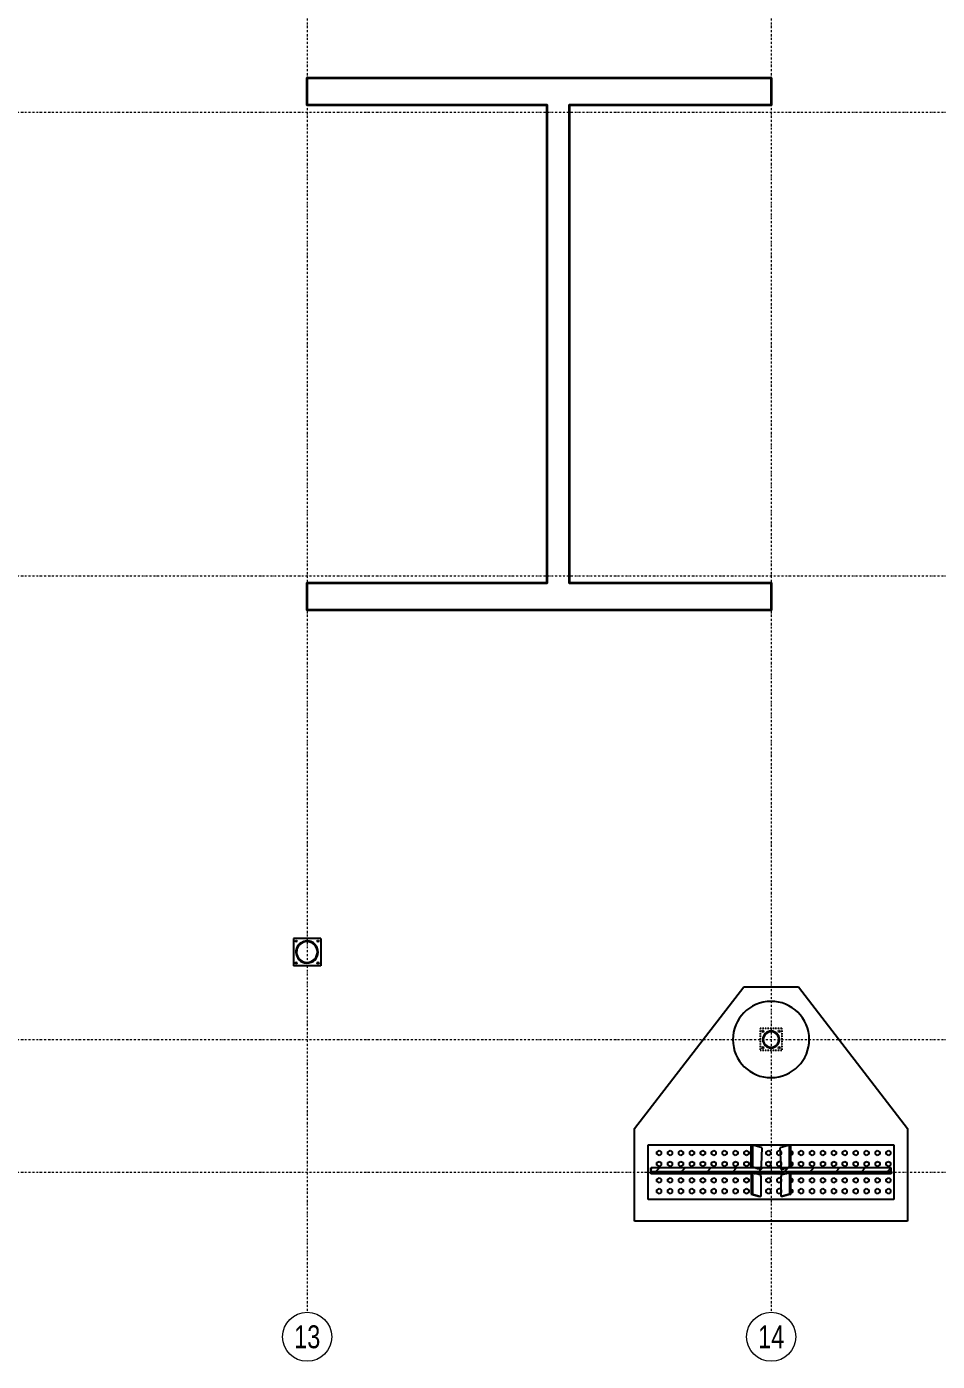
# Model space of a CAD drawing. Header units: millimetres. Extents: x 1541 to 289025, y -12015 to 47026.
# Drawn here: x 14821 to 16030, y -11969 to -10196 of the extents above; entities that cross this region are included whole.
import ezdxf
from ezdxf.enums import TextEntityAlignment as Align

# ---------------------------------------------------------------- set-up
doc = ezdxf.new("R2010")
doc.units = ezdxf.units.MM
doc.header["$LTSCALE"] = 0.1
for name, pattern in [('DASHDOTX2', [50.8, 25.4, -12.7, 0, -12.7]), ('DXK_LINE_DOT2', [3.9198, 1.9599, -1.9599]), ('Grid Line', [3.33375, 1.905, -0.47625, 0.47625, -0.47625])]:
    doc.linetypes.add(name, pattern=pattern)
doc.layers.get('0').update_dxf_attribs({"color": 255})
for name, color, linetype, lineweight in [('E_EJES', 8, 'Continuous', 9), ('E_EJES-1', 8, 'Grid Line', 9), ('E_MUROS-1', 2, 'Continuous', 35)]:
    doc.layers.add(name, color=color, linetype=linetype, lineweight=lineweight)
doc.styles.add('Swis721 LtCn BT_1', font='swisscl.ttf', dxfattribs={"height": 0.42})

msp = doc.modelspace()

# ---------------------------------------------------------------- hatches: boundary and pattern name
at = {"linetype": 'Continuous'}
h = msp.add_hatch(color=96, dxfattribs=at)
h.paths.add_polyline_path([(15208.2, -11425.1), (15207.9, -11422.6), (15207.3, -11420.1), (15206.2, -11417.8), (15204.7, -11415.7), (15202.9, -11413.8), (15200.8, -11412.4), (15198.5, -11411.3), (15196, -11410.6), (15193.4, -11410.4), (15190.9, -11410.6), (15188.4, -11411.3), (15186.1, -11412.4), (15184, -11413.8), (15182.2, -11415.7), (15180.7, -11417.8), (15179.6, -11420.1), (15179, -11422.6), (15178.7, -11425.1), (15179, -11427.7), (15179.6, -11430.2), (15180.7, -11432.5), (15182.2, -11434.6), (15184, -11436.4), (15186.1, -11437.9), (15188.4, -11438.9), (15190.9, -11439.6), (15193.4, -11439.8), (15196, -11439.6), (15198.5, -11438.9), (15200.8, -11437.9), (15202.9, -11436.4), (15204.7, -11434.6), (15206.2, -11432.5), (15207.3, -11430.2), (15207.9, -11427.7)])
h.paths.add_polyline_path([(15206.5, -11429.9), (15205.4, -11432), (15204.1, -11434), (15202.3, -11435.7), (15200.4, -11437.1), (15198.2, -11438.1), (15195.9, -11438.8), (15193.4, -11439), (15191, -11438.8), (15188.7, -11438.1), (15186.5, -11437.1), (15184.5, -11435.7), (15182.8, -11434), (15181.5, -11432), (15180.4, -11429.9), (15179.8, -11427.5), (15179.6, -11425.1), (15179.8, -11422.7), (15180.4, -11420.4), (15181.5, -11418.2), (15182.8, -11416.2), (15184.5, -11414.5), (15186.5, -11413.1), (15188.7, -11412.1), (15191, -11411.5), (15193.4, -11411.3), (15195.9, -11411.5), (15198.2, -11412.1), (15200.4, -11413.1), (15202.3, -11414.5), (15204.1, -11416.2), (15205.4, -11418.2), (15206.5, -11420.4), (15207.1, -11422.7), (15207.3, -11425.1), (15207.1, -11427.5)])
h = msp.add_hatch(dxfattribs=at)
h.set_pattern_fill('', scale=7.611392, style=0, pattern_type=0)
h.set_pattern_definition([(45, (15820.448, -11539.187), (-17.088, 17.088), [])])
h.paths.add_polyline_path([(15820.7, -11541.3), (15820.4, -11539.2), (15819.8, -11537.1), (15818.8, -11535.2), (15817.4, -11533.5), (15815.7, -11532.2), (15813.8, -11531.1), (15811.8, -11530.5), (15809.6, -11530.3), (15807.4, -11530.5), (15805.4, -11531.1), (15803.5, -11532.2), (15801.8, -11533.5), (15800.4, -11535.2), (15799.4, -11537.1), (15798.8, -11539.2), (15798.6, -11541.3), (15798.8, -11543.5), (15799.4, -11545.6), (15800.4, -11547.5), (15801.8, -11549.2), (15803.5, -11550.5), (15805.4, -11551.6), (15807.4, -11552.2), (15809.6, -11552.4), (15811.8, -11552.2), (15813.8, -11551.6), (15815.7, -11550.5), (15817.4, -11549.2), (15818.8, -11547.5), (15819.8, -11545.6), (15820.4, -11543.5)])
h.paths.add_polyline_path([(15819.1, -11545.3), (15818.2, -11547.1), (15816.9, -11548.6), (15815.3, -11549.9), (15813.6, -11550.9), (15811.6, -11551.5), (15809.6, -11551.7), (15807.6, -11551.5), (15805.7, -11550.9), (15803.9, -11549.9), (15802.3, -11548.6), (15801, -11547.1), (15800.1, -11545.3), (15799.5, -11543.4), (15799.3, -11541.3), (15799.5, -11539.3), (15800.1, -11537.4), (15801, -11535.6), (15802.3, -11534), (15803.9, -11532.8), (15805.7, -11531.8), (15807.6, -11531.2), (15809.6, -11531), (15811.6, -11531.2), (15813.6, -11531.8), (15815.3, -11532.8), (15816.9, -11534), (15818.2, -11535.6), (15819.1, -11537.4), (15819.7, -11539.3), (15819.9, -11541.3), (15819.7, -11543.4)])
h = msp.add_hatch(dxfattribs=at)
h.set_pattern_fill('', scale=7.611392, style=0, pattern_type=0)
h.set_pattern_definition([(45, (15968.914, -11712.02), (-17.088, 17.088), [])])
h.paths.add_polyline_path([(15969.1, -11715.9), (15968.9, -11712), (15650.3, -11712), (15650.1, -11715.9), (15650.1, -11716.7), (15969.1, -11716.7)])

# ---------------------------------------------------------------- linework, layer by layer
at = {"color": 2, "linetype": 'Continuous'}
for p, q in [((15809.6, -10299.6), (15809.6, -10263.3)), ((15211.6, -11407), (15175.3, -11407)), ((15175.3, -11407), (15175.3, -11443.2)), ((15211.6, -11407), (15211.6, -11443.2)), ((15211.6, -11443.2), (15175.3, -11443.2)), ((15628.4, -11659.5), (15773.4, -11471.2)), ((15773.4, -11471.2), (15845.9, -11471.2)), ((15845.9, -11471.2), (15990.8, -11659.5)), ((15628.4, -11782.7), (15628.4, -11659.5)), ((15990.8, -11659.5), (15990.8, -11782.7)), ((15646.5, -11753.7), (15646.5, -11681.2)), ((15646.5, -11681.2), (15972.7, -11681.2)), ((15783.4, -11710.8), (15783.4, -11681.6)), ((15783.4, -11681.6), (15785.3, -11681.7)), ((15796.3, -11685), (15785.3, -11681.7)), ((15785.3, -11710.8), (15785.3, -11681.7)), ((15797.3, -11685.3), (15796.3, -11685)), ((15797.3, -11685.3), (15796.3, -11707.8)), ((15823, -11685), (15821.9, -11685.3)), ((15823, -11707.8), (15821.9, -11685.3)), ((15834, -11681.7), (15823, -11685)), ((15834, -11681.7), (15835.8, -11681.6)), ((15834, -11710.8), (15834, -11681.7)), ((15835.8, -11710.8), (15835.8, -11681.6)), ((15972.7, -11681.2), (15972.7, -11753.7)), ((15650.1, -11715.9), (15650.1, -11712)), ((15650.1, -11712), (15650.3, -11712)), ((15650.3, -11712), (15650.1, -11715.9)), ((15650.1, -11715.9), (15650.1, -11716.7)), ((15650.1, -11719.8), (15650.1, -11716.7)), ((15650.1, -11716.7), (15969.1, -11716.7)), ((15783.4, -11719.8), (15650.1, -11719.8)), ((15968.9, -11712), (15650.3, -11712)), ((15787.6, -11712), (15783.4, -11710.8)), ((15783.4, -11710.8), (15785.3, -11710.8)), ((15785.3, -11717.9), (15783.4, -11717.8)), ((15783.4, -11717.8), (15783.4, -11746.8)), ((15785.2, -11746.9), (15785.3, -11717.9)), ((15789.3, -11712), (15785.3, -11710.8)), ((15785.3, -11717.9), (15795.2, -11720.8)), ((15827.3, -11719.8), (15791.9, -11719.8)), ((15795.2, -11720.8), (15796, -11723.9)), ((15796.1, -11712), (15796, -11714)), ((15796.3, -11707.8), (15796.1, -11712)), ((15823.1, -11712), (15823, -11707.8)), ((15823.2, -11714), (15823.1, -11712)), ((15823.2, -11723.9), (15824, -11720.8)), ((15824, -11720.8), (15834, -11717.9)), ((15834, -11710.8), (15829.9, -11712)), ((15835.8, -11710.8), (15831.6, -11712)), ((15834, -11710.8), (15835.8, -11710.8)), ((15835.9, -11717.8), (15834, -11717.9)), ((15834, -11717.9), (15834, -11746.9)), ((15835.9, -11746.8), (15835.9, -11717.8)), ((15969.1, -11719.8), (15835.9, -11719.8)), ((15969.1, -11712), (15968.9, -11712)), ((15969.1, -11715.9), (15968.9, -11712)), ((15969.1, -11715.9), (15969.1, -11712)), ((15969.1, -11716.7), (15969.1, -11715.9)), ((15969.1, -11716.7), (15969.1, -11719.8)), ((15796, -11723.9), (15796, -11750)), ((15823.2, -11750), (15823.2, -11723.9)), ((15972.7, -11753.7), (15646.5, -11753.7)), ((15783.4, -11746.8), (15794.2, -11750)), ((15783.4, -11746.8), (15785.2, -11746.9)), ((15785.2, -11746.9), (15796, -11750)), ((15796, -11750), (15794.2, -11750)), ((15834, -11746.9), (15823.2, -11750)), ((15825, -11750), (15823.2, -11750)), ((15835.9, -11746.8), (15825, -11750)), ((15834, -11746.9), (15835.9, -11746.8)), ((15990.8, -11782.7), (15628.4, -11782.7))]:
    msp.add_line(p, q, dxfattribs=at)
at = {"color": 7, "linetype": 'Continuous'}
for p, q in [((15177.8, -11410.6), (15178.4, -11409.6)), ((15178.4, -11411.6), (15177.8, -11410.6)), ((15178.4, -11409.6), (15179.5, -11409.6)), ((15179.5, -11411.6), (15178.4, -11411.6)), ((15179.5, -11409.6), (15180.1, -11410.6)), ((15180.1, -11410.6), (15179.5, -11411.6)), ((15206.8, -11410.6), (15207.4, -11409.6)), ((15207.4, -11411.6), (15206.8, -11410.6)), ((15207.4, -11409.6), (15208.5, -11409.6)), ((15208.5, -11411.6), (15207.4, -11411.6)), ((15208.5, -11409.6), (15209.1, -11410.6)), ((15209.1, -11410.6), (15208.5, -11411.6)), ((15177.8, -11439.6), (15178.4, -11438.6)), ((15178.4, -11440.6), (15177.8, -11439.6)), ((15178.4, -11438.6), (15179.5, -11438.6)), ((15179.5, -11440.6), (15178.4, -11440.6)), ((15179.5, -11438.6), (15180.1, -11439.6)), ((15180.1, -11439.6), (15179.5, -11440.6)), ((15206.8, -11439.6), (15207.4, -11438.6)), ((15207.4, -11440.6), (15206.8, -11439.6)), ((15207.4, -11438.6), (15208.5, -11438.6)), ((15208.5, -11440.6), (15207.4, -11440.6)), ((15208.5, -11438.6), (15209.1, -11439.6)), ((15209.1, -11439.6), (15208.5, -11440.6)), ((15797.6, -11530.5), (15798.2, -11529.5)), ((15798.2, -11531.4), (15797.6, -11530.5)), ((15798.2, -11529.5), (15799.3, -11529.5)), ((15799.3, -11531.4), (15798.2, -11531.4)), ((15799.3, -11529.5), (15799.9, -11530.5)), ((15799.9, -11530.5), (15799.3, -11531.4)), ((15819.3, -11530.5), (15819.9, -11529.5)), ((15819.9, -11531.4), (15819.3, -11530.5)), ((15819.9, -11529.5), (15821, -11529.5)), ((15821, -11531.4), (15819.9, -11531.4)), ((15821, -11529.5), (15821.6, -11530.5)), ((15821.6, -11530.5), (15821, -11531.4)), ((15797.6, -11552.2), (15798.2, -11551.2)), ((15798.2, -11553.2), (15797.6, -11552.2)), ((15798.2, -11551.2), (15799.3, -11551.2)), ((15799.3, -11553.2), (15798.2, -11553.2)), ((15799.3, -11551.2), (15799.9, -11552.2)), ((15799.9, -11552.2), (15799.3, -11553.2)), ((15819.3, -11552.2), (15819.9, -11551.2)), ((15819.9, -11553.2), (15819.3, -11552.2)), ((15819.9, -11551.2), (15821, -11551.2)), ((15821, -11553.2), (15819.9, -11553.2)), ((15821, -11551.2), (15821.6, -11552.2)), ((15821.6, -11552.2), (15821, -11553.2)), ((15658.1, -11690.4), (15661, -11688.8)), ((15658.1, -11693.8), (15658.1, -11690.4)), ((15661, -11695.5), (15658.1, -11693.8)), ((15658.1, -11704.9), (15661, -11703.3)), ((15661, -11688.8), (15663.9, -11690.4)), ((15663.9, -11693.8), (15661, -11695.5)), ((15661, -11703.3), (15663.9, -11704.9)), ((15663.9, -11690.4), (15663.9, -11693.8)), ((15672.6, -11690.4), (15675.5, -11688.8)), ((15672.6, -11693.8), (15672.6, -11690.4)), ((15675.5, -11695.5), (15672.6, -11693.8)), ((15672.6, -11704.9), (15675.5, -11703.3)), ((15675.5, -11688.8), (15678.4, -11690.4)), ((15678.4, -11693.8), (15675.5, -11695.5)), ((15675.5, -11703.3), (15678.4, -11704.9)), ((15678.4, -11690.4), (15678.4, -11693.8)), ((15687.1, -11690.4), (15690, -11688.8)), ((15687.1, -11693.8), (15687.1, -11690.4)), ((15690, -11695.5), (15687.1, -11693.8)), ((15687.1, -11704.9), (15690, -11703.3)), ((15690, -11688.8), (15692.9, -11690.4)), ((15692.9, -11693.8), (15690, -11695.5)), ((15690, -11703.3), (15692.9, -11704.9)), ((15692.9, -11690.4), (15692.9, -11693.8)), ((15701.6, -11690.4), (15704.5, -11688.8)), ((15701.6, -11693.8), (15701.6, -11690.4)), ((15704.5, -11695.5), (15701.6, -11693.8)), ((15701.6, -11704.9), (15704.5, -11703.3)), ((15704.5, -11688.8), (15707.4, -11690.4)), ((15707.4, -11693.8), (15704.5, -11695.5)), ((15704.5, -11703.3), (15707.4, -11704.9)), ((15707.4, -11690.4), (15707.4, -11693.8)), ((15716.1, -11690.4), (15719, -11688.8)), ((15716.1, -11693.8), (15716.1, -11690.4)), ((15719, -11695.5), (15716.1, -11693.8)), ((15716.1, -11704.9), (15719, -11703.3)), ((15719, -11688.8), (15721.9, -11690.4)), ((15721.9, -11693.8), (15719, -11695.5)), ((15719, -11703.3), (15721.9, -11704.9)), ((15721.9, -11690.4), (15721.9, -11693.8)), ((15730.6, -11690.4), (15733.5, -11688.8)), ((15730.6, -11693.8), (15730.6, -11690.4)), ((15733.5, -11695.5), (15730.6, -11693.8)), ((15730.6, -11704.9), (15733.5, -11703.3)), ((15733.5, -11688.8), (15736.4, -11690.4)), ((15736.4, -11693.8), (15733.5, -11695.5)), ((15733.5, -11703.3), (15736.4, -11704.9)), ((15736.4, -11690.4), (15736.4, -11693.8)), ((15745.1, -11690.4), (15748, -11688.8)), ((15745.1, -11693.8), (15745.1, -11690.4)), ((15748, -11695.5), (15745.1, -11693.8)), ((15745.1, -11704.9), (15748, -11703.3)), ((15748, -11688.8), (15750.9, -11690.4)), ((15750.9, -11693.8), (15748, -11695.5)), ((15748, -11703.3), (15750.9, -11704.9)), ((15750.9, -11690.4), (15750.9, -11693.8)), ((15759.6, -11690.4), (15762.5, -11688.8)), ((15759.6, -11693.8), (15759.6, -11690.4)), ((15762.5, -11695.5), (15759.6, -11693.8)), ((15759.6, -11704.9), (15762.5, -11703.3)), ((15762.5, -11688.8), (15765.4, -11690.4)), ((15765.4, -11693.8), (15762.5, -11695.5)), ((15762.5, -11703.3), (15765.4, -11704.9)), ((15765.4, -11690.4), (15765.4, -11693.8)), ((15774.1, -11690.4), (15777, -11688.8)), ((15774.1, -11693.8), (15774.1, -11690.4)), ((15777, -11695.5), (15774.1, -11693.8)), ((15774.1, -11704.9), (15777, -11703.3)), ((15777, -11688.8), (15779.9, -11690.4)), ((15779.9, -11693.8), (15777, -11695.5)), ((15777, -11703.3), (15779.9, -11704.9)), ((15779.9, -11690.4), (15779.9, -11693.8)), ((15803.1, -11690.4), (15806, -11688.8)), ((15803.1, -11693.8), (15803.1, -11690.4)), ((15806, -11695.5), (15803.1, -11693.8)), ((15803.1, -11704.9), (15806, -11703.3)), ((15806, -11688.8), (15808.9, -11690.4)), ((15808.9, -11693.8), (15806, -11695.5)), ((15806, -11703.3), (15808.9, -11704.9)), ((15808.9, -11690.4), (15808.9, -11693.8)), ((15817.6, -11690.4), (15820.5, -11688.8)), ((15817.6, -11693.8), (15817.6, -11690.4)), ((15820.5, -11695.5), (15817.6, -11693.8)), ((15817.6, -11704.9), (15820.5, -11703.3)), ((15823.4, -11690.4), (15820.5, -11688.8)), ((15823.4, -11693.8), (15820.5, -11695.5)), ((15823.4, -11704.9), (15820.5, -11703.3)), ((15823.4, -11693.8), (15823.4, -11690.4)), ((15835.8, -11689.3), (15837.9, -11690.4)), ((15837.9, -11693.8), (15835.8, -11695)), ((15835.8, -11703.8), (15837.9, -11704.9)), ((15837.9, -11690.4), (15837.9, -11693.8)), ((15846.6, -11690.4), (15849.5, -11688.8)), ((15846.6, -11693.8), (15846.6, -11690.4)), ((15849.5, -11695.5), (15846.6, -11693.8)), ((15846.6, -11704.9), (15849.5, -11703.3)), ((15849.5, -11688.8), (15852.4, -11690.4)), ((15852.4, -11693.8), (15849.5, -11695.5)), ((15849.5, -11703.3), (15852.4, -11704.9)), ((15852.4, -11690.4), (15852.4, -11693.8)), ((15861.1, -11690.4), (15864, -11688.8)), ((15861.1, -11693.8), (15861.1, -11690.4)), ((15864, -11695.5), (15861.1, -11693.8)), ((15861.1, -11704.9), (15864, -11703.3)), ((15864, -11688.8), (15866.9, -11690.4)), ((15866.9, -11693.8), (15864, -11695.5)), ((15864, -11703.3), (15866.9, -11704.9)), ((15866.9, -11690.4), (15866.9, -11693.8)), ((15875.6, -11690.4), (15878.5, -11688.8)), ((15875.6, -11693.8), (15875.6, -11690.4)), ((15878.5, -11695.5), (15875.6, -11693.8)), ((15875.6, -11704.9), (15878.5, -11703.3)), ((15878.5, -11688.8), (15881.4, -11690.4)), ((15881.4, -11693.8), (15878.5, -11695.5)), ((15878.5, -11703.3), (15881.4, -11704.9)), ((15881.4, -11690.4), (15881.4, -11693.8)), ((15890.1, -11690.4), (15893, -11688.8)), ((15890.1, -11693.8), (15890.1, -11690.4)), ((15893, -11695.5), (15890.1, -11693.8)), ((15890.1, -11704.9), (15893, -11703.3)), ((15893, -11688.8), (15895.9, -11690.4)), ((15895.9, -11693.8), (15893, -11695.5)), ((15893, -11703.3), (15895.9, -11704.9)), ((15895.9, -11690.4), (15895.9, -11693.8)), ((15904.6, -11690.4), (15907.5, -11688.8)), ((15904.6, -11693.8), (15904.6, -11690.4)), ((15907.5, -11695.5), (15904.6, -11693.8)), ((15904.6, -11704.9), (15907.5, -11703.3)), ((15907.5, -11688.8), (15910.4, -11690.4)), ((15910.4, -11693.8), (15907.5, -11695.5)), ((15907.5, -11703.3), (15910.4, -11704.9)), ((15910.4, -11690.4), (15910.4, -11693.8)), ((15919.1, -11690.4), (15922, -11688.8)), ((15919.1, -11693.8), (15919.1, -11690.4)), ((15922, -11695.5), (15919.1, -11693.8)), ((15919.1, -11704.9), (15922, -11703.3)), ((15922, -11688.8), (15924.9, -11690.4)), ((15924.9, -11693.8), (15922, -11695.5)), ((15922, -11703.3), (15924.9, -11704.9)), ((15924.9, -11690.4), (15924.9, -11693.8)), ((15933.6, -11690.4), (15936.5, -11688.8)), ((15933.6, -11693.8), (15933.6, -11690.4)), ((15936.5, -11695.5), (15933.6, -11693.8)), ((15933.6, -11704.9), (15936.5, -11703.3)), ((15936.5, -11688.8), (15939.4, -11690.4)), ((15939.4, -11693.8), (15936.5, -11695.5)), ((15936.5, -11703.3), (15939.4, -11704.9)), ((15939.4, -11690.4), (15939.4, -11693.8)), ((15948.1, -11690.4), (15951, -11688.8)), ((15948.1, -11693.8), (15948.1, -11690.4)), ((15951, -11695.5), (15948.1, -11693.8)), ((15948.1, -11704.9), (15951, -11703.3)), ((15951, -11688.8), (15953.9, -11690.4)), ((15953.9, -11693.8), (15951, -11695.5)), ((15951, -11703.3), (15953.9, -11704.9)), ((15953.9, -11690.4), (15953.9, -11693.8)), ((15962.6, -11690.4), (15965.5, -11688.8)), ((15962.6, -11693.8), (15962.6, -11690.4)), ((15965.5, -11695.5), (15962.6, -11693.8)), ((15962.6, -11704.9), (15965.5, -11703.3)), ((15965.5, -11688.8), (15968.4, -11690.4)), ((15968.4, -11693.8), (15965.5, -11695.5)), ((15965.5, -11703.3), (15968.4, -11704.9)), ((15968.4, -11690.4), (15968.4, -11693.8)), ((15658.1, -11708.3), (15658.1, -11704.9)), ((15661, -11710), (15658.1, -11708.3)), ((15663.9, -11708.3), (15661, -11710)), ((15663.9, -11704.9), (15663.9, -11708.3)), ((15672.6, -11708.3), (15672.6, -11704.9)), ((15675.5, -11710), (15672.6, -11708.3)), ((15678.4, -11708.3), (15675.5, -11710)), ((15678.4, -11704.9), (15678.4, -11708.3)), ((15687.1, -11708.3), (15687.1, -11704.9)), ((15690, -11710), (15687.1, -11708.3)), ((15692.9, -11708.3), (15690, -11710)), ((15692.9, -11704.9), (15692.9, -11708.3)), ((15701.6, -11708.3), (15701.6, -11704.9)), ((15704.5, -11710), (15701.6, -11708.3)), ((15707.4, -11708.3), (15704.5, -11710)), ((15707.4, -11704.9), (15707.4, -11708.3)), ((15716.1, -11708.3), (15716.1, -11704.9)), ((15719, -11710), (15716.1, -11708.3)), ((15721.9, -11708.3), (15719, -11710)), ((15721.9, -11704.9), (15721.9, -11708.3)), ((15730.6, -11708.3), (15730.6, -11704.9)), ((15733.5, -11710), (15730.6, -11708.3)), ((15736.4, -11708.3), (15733.5, -11710)), ((15736.4, -11704.9), (15736.4, -11708.3)), ((15745.1, -11708.3), (15745.1, -11704.9)), ((15748, -11710), (15745.1, -11708.3)), ((15750.9, -11708.3), (15748, -11710)), ((15750.9, -11704.9), (15750.9, -11708.3)), ((15759.6, -11708.3), (15759.6, -11704.9)), ((15762.5, -11710), (15759.6, -11708.3)), ((15765.4, -11708.3), (15762.5, -11710)), ((15765.4, -11704.9), (15765.4, -11708.3)), ((15774.1, -11708.3), (15774.1, -11704.9)), ((15777, -11710), (15774.1, -11708.3)), ((15779.9, -11708.3), (15777, -11710)), ((15779.9, -11704.9), (15779.9, -11708.3)), ((15803.1, -11708.3), (15803.1, -11704.9)), ((15806, -11710), (15803.1, -11708.3)), ((15808.9, -11708.3), (15806, -11710)), ((15808.9, -11704.9), (15808.9, -11708.3)), ((15817.6, -11708.3), (15817.6, -11704.9)), ((15820.5, -11710), (15817.6, -11708.3)), ((15823.4, -11708.3), (15820.5, -11710)), ((15823.4, -11708.3), (15823.4, -11704.9)), ((15837.9, -11708.3), (15835.8, -11709.5)), ((15837.9, -11704.9), (15837.9, -11708.3)), ((15846.6, -11708.3), (15846.6, -11704.9)), ((15849.5, -11710), (15846.6, -11708.3)), ((15852.4, -11708.3), (15849.5, -11710)), ((15852.4, -11704.9), (15852.4, -11708.3)), ((15861.1, -11708.3), (15861.1, -11704.9)), ((15864, -11710), (15861.1, -11708.3)), ((15866.9, -11708.3), (15864, -11710)), ((15866.9, -11704.9), (15866.9, -11708.3)), ((15875.6, -11708.3), (15875.6, -11704.9)), ((15878.5, -11710), (15875.6, -11708.3)), ((15881.4, -11708.3), (15878.5, -11710)), ((15881.4, -11704.9), (15881.4, -11708.3)), ((15890.1, -11708.3), (15890.1, -11704.9)), ((15893, -11710), (15890.1, -11708.3)), ((15895.9, -11708.3), (15893, -11710)), ((15895.9, -11704.9), (15895.9, -11708.3)), ((15904.6, -11708.3), (15904.6, -11704.9)), ((15907.5, -11710), (15904.6, -11708.3)), ((15910.4, -11708.3), (15907.5, -11710)), ((15910.4, -11704.9), (15910.4, -11708.3)), ((15919.1, -11708.3), (15919.1, -11704.9)), ((15922, -11710), (15919.1, -11708.3)), ((15924.9, -11708.3), (15922, -11710)), ((15924.9, -11704.9), (15924.9, -11708.3)), ((15933.6, -11708.3), (15933.6, -11704.9)), ((15936.5, -11710), (15933.6, -11708.3)), ((15939.4, -11708.3), (15936.5, -11710)), ((15939.4, -11704.9), (15939.4, -11708.3)), ((15948.1, -11708.3), (15948.1, -11704.9)), ((15951, -11710), (15948.1, -11708.3)), ((15953.9, -11708.3), (15951, -11710)), ((15953.9, -11704.9), (15953.9, -11708.3)), ((15962.6, -11708.3), (15962.6, -11704.9)), ((15965.5, -11710), (15962.6, -11708.3)), ((15968.4, -11708.3), (15965.5, -11710)), ((15968.4, -11704.9), (15968.4, -11708.3)), ((15658.1, -11726.7), (15661, -11725)), ((15658.1, -11730), (15658.1, -11726.7)), ((15661, -11731.7), (15658.1, -11730)), ((15658.1, -11741.2), (15661, -11739.5)), ((15661, -11725), (15663.9, -11726.7)), ((15663.9, -11730), (15661, -11731.7)), ((15661, -11739.5), (15663.9, -11741.2)), ((15663.9, -11726.7), (15663.9, -11730)), ((15672.6, -11726.7), (15675.5, -11725)), ((15672.6, -11730), (15672.6, -11726.7)), ((15675.5, -11731.7), (15672.6, -11730)), ((15672.6, -11741.2), (15675.5, -11739.5)), ((15675.5, -11725), (15678.4, -11726.7)), ((15678.4, -11730), (15675.5, -11731.7)), ((15675.5, -11739.5), (15678.4, -11741.2)), ((15678.4, -11726.7), (15678.4, -11730)), ((15687.1, -11726.7), (15690, -11725)), ((15687.1, -11730), (15687.1, -11726.7)), ((15690, -11731.7), (15687.1, -11730)), ((15687.1, -11741.2), (15690, -11739.5)), ((15690, -11725), (15692.9, -11726.7)), ((15692.9, -11730), (15690, -11731.7)), ((15690, -11739.5), (15692.9, -11741.2)), ((15692.9, -11726.7), (15692.9, -11730)), ((15701.6, -11726.7), (15704.5, -11725)), ((15701.6, -11730), (15701.6, -11726.7)), ((15704.5, -11731.7), (15701.6, -11730)), ((15701.6, -11741.2), (15704.5, -11739.5)), ((15704.5, -11725), (15707.4, -11726.7)), ((15707.4, -11730), (15704.5, -11731.7)), ((15704.5, -11739.5), (15707.4, -11741.2)), ((15707.4, -11726.7), (15707.4, -11730)), ((15716.1, -11726.7), (15719, -11725)), ((15716.1, -11730), (15716.1, -11726.7)), ((15719, -11731.7), (15716.1, -11730)), ((15716.1, -11741.2), (15719, -11739.5)), ((15719, -11725), (15721.9, -11726.7)), ((15721.9, -11730), (15719, -11731.7)), ((15719, -11739.5), (15721.9, -11741.2)), ((15721.9, -11726.7), (15721.9, -11730)), ((15730.6, -11726.7), (15733.5, -11725)), ((15730.6, -11730), (15730.6, -11726.7)), ((15733.5, -11731.7), (15730.6, -11730)), ((15730.6, -11741.2), (15733.5, -11739.5)), ((15733.5, -11725), (15736.4, -11726.7)), ((15736.4, -11730), (15733.5, -11731.7)), ((15733.5, -11739.5), (15736.4, -11741.2)), ((15736.4, -11726.7), (15736.4, -11730)), ((15745.1, -11726.7), (15748, -11725)), ((15745.1, -11730), (15745.1, -11726.7)), ((15748, -11731.7), (15745.1, -11730)), ((15745.1, -11741.2), (15748, -11739.5)), ((15748, -11725), (15750.9, -11726.7)), ((15750.9, -11730), (15748, -11731.7)), ((15748, -11739.5), (15750.9, -11741.2)), ((15750.9, -11726.7), (15750.9, -11730)), ((15759.6, -11726.7), (15762.5, -11725)), ((15759.6, -11730), (15759.6, -11726.7)), ((15762.5, -11731.7), (15759.6, -11730)), ((15759.6, -11741.2), (15762.5, -11739.5)), ((15762.5, -11725), (15765.4, -11726.7)), ((15765.4, -11730), (15762.5, -11731.7)), ((15762.5, -11739.5), (15765.4, -11741.2)), ((15765.4, -11726.7), (15765.4, -11730)), ((15774.1, -11726.7), (15777, -11725)), ((15774.1, -11730), (15774.1, -11726.7)), ((15777, -11731.7), (15774.1, -11730)), ((15774.1, -11741.2), (15777, -11739.5)), ((15777, -11725), (15779.9, -11726.7)), ((15779.9, -11730), (15777, -11731.7)), ((15777, -11739.5), (15779.9, -11741.2)), ((15779.9, -11726.7), (15779.9, -11730)), ((15803.1, -11726.7), (15806, -11725)), ((15803.1, -11730), (15803.1, -11726.7)), ((15806, -11731.7), (15803.1, -11730)), ((15803.1, -11741.2), (15806, -11739.5)), ((15806, -11725), (15808.9, -11726.7)), ((15808.9, -11730), (15806, -11731.7)), ((15806, -11739.5), (15808.9, -11741.2)), ((15808.9, -11726.7), (15808.9, -11730)), ((15817.6, -11726.7), (15820.5, -11725)), ((15817.6, -11730), (15817.6, -11726.7)), ((15820.5, -11731.7), (15817.6, -11730)), ((15817.6, -11741.2), (15820.5, -11739.5)), ((15823.4, -11726.7), (15820.5, -11725)), ((15823.4, -11730), (15820.5, -11731.7)), ((15823.4, -11741.2), (15820.5, -11739.5)), ((15823.4, -11730), (15823.4, -11726.7)), ((15835.9, -11725.5), (15837.9, -11726.7)), ((15837.9, -11730), (15835.9, -11731.2)), ((15837.9, -11726.7), (15837.9, -11730)), ((15846.6, -11726.7), (15849.5, -11725)), ((15846.6, -11730), (15846.6, -11726.7)), ((15849.5, -11731.7), (15846.6, -11730)), ((15846.6, -11741.2), (15849.5, -11739.5)), ((15849.5, -11725), (15852.4, -11726.7)), ((15852.4, -11730), (15849.5, -11731.7)), ((15849.5, -11739.5), (15852.4, -11741.2)), ((15852.4, -11726.7), (15852.4, -11730)), ((15861.1, -11726.7), (15864, -11725)), ((15861.1, -11730), (15861.1, -11726.7)), ((15864, -11731.7), (15861.1, -11730)), ((15861.1, -11741.2), (15864, -11739.5)), ((15864, -11725), (15866.9, -11726.7)), ((15866.9, -11730), (15864, -11731.7)), ((15864, -11739.5), (15866.9, -11741.2)), ((15866.9, -11726.7), (15866.9, -11730)), ((15875.6, -11726.7), (15878.5, -11725)), ((15875.6, -11730), (15875.6, -11726.7)), ((15878.5, -11731.7), (15875.6, -11730)), ((15875.6, -11741.2), (15878.5, -11739.5)), ((15878.5, -11725), (15881.4, -11726.7)), ((15881.4, -11730), (15878.5, -11731.7)), ((15878.5, -11739.5), (15881.4, -11741.2)), ((15881.4, -11726.7), (15881.4, -11730)), ((15890.1, -11726.7), (15893, -11725)), ((15890.1, -11730), (15890.1, -11726.7)), ((15893, -11731.7), (15890.1, -11730)), ((15890.1, -11741.2), (15893, -11739.5)), ((15893, -11725), (15895.9, -11726.7)), ((15895.9, -11730), (15893, -11731.7)), ((15893, -11739.5), (15895.9, -11741.2)), ((15895.9, -11726.7), (15895.9, -11730)), ((15904.6, -11726.7), (15907.5, -11725)), ((15904.6, -11730), (15904.6, -11726.7)), ((15907.5, -11731.7), (15904.6, -11730)), ((15904.6, -11741.2), (15907.5, -11739.5)), ((15907.5, -11725), (15910.4, -11726.7)), ((15910.4, -11730), (15907.5, -11731.7)), ((15907.5, -11739.5), (15910.4, -11741.2)), ((15910.4, -11726.7), (15910.4, -11730)), ((15919.1, -11726.7), (15922, -11725)), ((15919.1, -11730), (15919.1, -11726.7)), ((15922, -11731.7), (15919.1, -11730)), ((15919.1, -11741.2), (15922, -11739.5)), ((15922, -11725), (15924.9, -11726.7)), ((15924.9, -11730), (15922, -11731.7)), ((15922, -11739.5), (15924.9, -11741.2)), ((15924.9, -11726.7), (15924.9, -11730)), ((15933.6, -11726.7), (15936.5, -11725)), ((15933.6, -11730), (15933.6, -11726.7)), ((15936.5, -11731.7), (15933.6, -11730)), ((15933.6, -11741.2), (15936.5, -11739.5)), ((15936.5, -11725), (15939.4, -11726.7)), ((15939.4, -11730), (15936.5, -11731.7)), ((15936.5, -11739.5), (15939.4, -11741.2)), ((15939.4, -11726.7), (15939.4, -11730)), ((15948.1, -11726.7), (15951, -11725)), ((15948.1, -11730), (15948.1, -11726.7)), ((15951, -11731.7), (15948.1, -11730)), ((15948.1, -11741.2), (15951, -11739.5)), ((15951, -11725), (15953.9, -11726.7)), ((15953.9, -11730), (15951, -11731.7)), ((15951, -11739.5), (15953.9, -11741.2)), ((15953.9, -11726.7), (15953.9, -11730)), ((15962.6, -11726.7), (15965.5, -11725)), ((15962.6, -11730), (15962.6, -11726.7)), ((15965.5, -11731.7), (15962.6, -11730)), ((15962.6, -11741.2), (15965.5, -11739.5)), ((15965.5, -11725), (15968.4, -11726.7)), ((15968.4, -11730), (15965.5, -11731.7)), ((15965.5, -11739.5), (15968.4, -11741.2)), ((15968.4, -11726.7), (15968.4, -11730)), ((15658.1, -11744.5), (15658.1, -11741.2)), ((15661, -11746.2), (15658.1, -11744.5)), ((15663.9, -11744.5), (15661, -11746.2)), ((15663.9, -11741.2), (15663.9, -11744.5)), ((15672.6, -11744.5), (15672.6, -11741.2)), ((15675.5, -11746.2), (15672.6, -11744.5)), ((15678.4, -11744.5), (15675.5, -11746.2)), ((15678.4, -11741.2), (15678.4, -11744.5)), ((15687.1, -11744.5), (15687.1, -11741.2)), ((15690, -11746.2), (15687.1, -11744.5)), ((15692.9, -11744.5), (15690, -11746.2)), ((15692.9, -11741.2), (15692.9, -11744.5)), ((15701.6, -11744.5), (15701.6, -11741.2)), ((15704.5, -11746.2), (15701.6, -11744.5)), ((15707.4, -11744.5), (15704.5, -11746.2)), ((15707.4, -11741.2), (15707.4, -11744.5)), ((15716.1, -11744.5), (15716.1, -11741.2)), ((15719, -11746.2), (15716.1, -11744.5)), ((15721.9, -11744.5), (15719, -11746.2)), ((15721.9, -11741.2), (15721.9, -11744.5)), ((15730.6, -11744.5), (15730.6, -11741.2)), ((15733.5, -11746.2), (15730.6, -11744.5)), ((15736.4, -11744.5), (15733.5, -11746.2)), ((15736.4, -11741.2), (15736.4, -11744.5)), ((15745.1, -11744.5), (15745.1, -11741.2)), ((15748, -11746.2), (15745.1, -11744.5)), ((15750.9, -11744.5), (15748, -11746.2)), ((15750.9, -11741.2), (15750.9, -11744.5)), ((15759.6, -11744.5), (15759.6, -11741.2)), ((15762.5, -11746.2), (15759.6, -11744.5)), ((15765.4, -11744.5), (15762.5, -11746.2)), ((15765.4, -11741.2), (15765.4, -11744.5)), ((15774.1, -11744.5), (15774.1, -11741.2)), ((15777, -11746.2), (15774.1, -11744.5)), ((15779.9, -11744.5), (15777, -11746.2)), ((15779.9, -11741.2), (15779.9, -11744.5)), ((15803.1, -11744.5), (15803.1, -11741.2)), ((15806, -11746.2), (15803.1, -11744.5)), ((15808.9, -11744.5), (15806, -11746.2)), ((15808.9, -11741.2), (15808.9, -11744.5)), ((15817.6, -11744.5), (15817.6, -11741.2)), ((15820.5, -11746.2), (15817.6, -11744.5)), ((15823.4, -11744.5), (15820.5, -11746.2)), ((15823.4, -11744.5), (15823.4, -11741.2)), ((15835.9, -11740), (15837.9, -11741.2)), ((15837.9, -11744.5), (15835.9, -11745.7)), ((15837.9, -11741.2), (15837.9, -11744.5)), ((15846.6, -11744.5), (15846.6, -11741.2)), ((15849.5, -11746.2), (15846.6, -11744.5)), ((15852.4, -11744.5), (15849.5, -11746.2)), ((15852.4, -11741.2), (15852.4, -11744.5)), ((15861.1, -11744.5), (15861.1, -11741.2)), ((15864, -11746.2), (15861.1, -11744.5)), ((15866.9, -11744.5), (15864, -11746.2)), ((15866.9, -11741.2), (15866.9, -11744.5)), ((15875.6, -11744.5), (15875.6, -11741.2)), ((15878.5, -11746.2), (15875.6, -11744.5)), ((15881.4, -11744.5), (15878.5, -11746.2)), ((15881.4, -11741.2), (15881.4, -11744.5)), ((15890.1, -11744.5), (15890.1, -11741.2)), ((15893, -11746.2), (15890.1, -11744.5)), ((15895.9, -11744.5), (15893, -11746.2)), ((15895.9, -11741.2), (15895.9, -11744.5)), ((15904.6, -11744.5), (15904.6, -11741.2)), ((15907.5, -11746.2), (15904.6, -11744.5)), ((15910.4, -11744.5), (15907.5, -11746.2)), ((15910.4, -11741.2), (15910.4, -11744.5)), ((15919.1, -11744.5), (15919.1, -11741.2)), ((15922, -11746.2), (15919.1, -11744.5)), ((15924.9, -11744.5), (15922, -11746.2)), ((15924.9, -11741.2), (15924.9, -11744.5)), ((15933.6, -11744.5), (15933.6, -11741.2)), ((15936.5, -11746.2), (15933.6, -11744.5)), ((15939.4, -11744.5), (15936.5, -11746.2)), ((15939.4, -11741.2), (15939.4, -11744.5)), ((15948.1, -11744.5), (15948.1, -11741.2)), ((15951, -11746.2), (15948.1, -11744.5)), ((15953.9, -11744.5), (15951, -11746.2)), ((15953.9, -11741.2), (15953.9, -11744.5)), ((15962.6, -11744.5), (15962.6, -11741.2)), ((15965.5, -11746.2), (15962.6, -11744.5)), ((15968.4, -11744.5), (15965.5, -11746.2)), ((15968.4, -11741.2), (15968.4, -11744.5))]:
    msp.add_line(p, q, dxfattribs=at)
at = {"color": 7, "linetype": 'DXK_LINE_DOT2'}
for p, q in [((15824.1, -11526.8), (15795.1, -11526.8)), ((15795.1, -11526.8), (15795.1, -11555.8)), ((15824.1, -11526.8), (15824.1, -11555.8)), ((15824.1, -11555.8), (15795.1, -11555.8)), ((15791.9, -11719.8), (15783.4, -11719.8)), ((15794.2, -11714), (15787.6, -11712)), ((15796, -11714), (15789.3, -11712)), ((15796, -11714), (15794.2, -11714)), ((15829.9, -11712), (15823.2, -11714)), ((15823.2, -11714), (15825, -11714)), ((15831.6, -11712), (15825, -11714)), ((15835.9, -11719.8), (15827.3, -11719.8))]:
    msp.add_line(p, q, dxfattribs=at)
at = {"color": 2, "linetype": 'Continuous'}
for centre, radius, start, end in [((15193.4, -11425.1), 14.7, 10, 190), ((15193.4, -11425.1), 13.8, 350, 170), ((15193.4, -11425.1), 14.7, 190, 10), ((15193.4, -11425.1), 13.8, 170, 350), ((15809.6, -11541.3), 50.7, 6, 186), ((15809.6, -11541.3), 50.7, 186, 6), ((15809.6, -11541.3), 11.1, 11.25, 191.25), ((15809.6, -11541.3), 11.1, 191.25, 11.25), ((15809.6, -11541.3), 10.3, 168.75, 348.75), ((15809.6, -11541.3), 10.3, 348.75, 168.75)]:
    msp.add_arc(centre, radius, start, end, dxfattribs=at)
at = {"layer": 'E_EJES'}
for centre in [(15193.7, -11936.3), (15809.8, -11936.3)]:
    msp.add_circle(centre, 32.6, dxfattribs=at)
at = {"layer": 'E_EJES-1', "linetype": 'DASHDOTX2'}
for p, q in [((15193.7, -9278.2), (15193.7, -11903.7)), ((15809.8, -9278.2), (15809.8, -11903.7)), ((10275.7, -10309), (17498.5, -10309)), ((10275.7, -10925.2), (17498.5, -10925.2)), ((10275.7, -11541.3), (17498.5, -11541.3)), ((10275.7, -11717.5), (17498.5, -11717.5))]:
    msp.add_line(p, q, dxfattribs=at)
at = {"layer": 'E_MUROS-1'}
msp.add_lwpolyline([(15809.6, -10263.3), (15809.6, -10299.6), (15541.4, -10299.6), (15541.4, -10934.6), (15809.6, -10934.6), (15809.6, -10970.8), (15193.5, -10970.8), (15193.5, -10934.6), (15512.4, -10934.6), (15512.4, -10299.6), (15193.5, -10299.6), (15193.5, -10263.3)], close=True, dxfattribs=at)

# ---------------------------------------------------------------- texts
at = {"layer": 'E_EJES', "style": 'Swis721 LtCn BT_1'}
for s, p in [('13', (15193.7, -11936.3)), ('14', (15809.8, -11936.3))]:
    msp.add_text(s, height=30.45, dxfattribs=at).set_placement(p, align=Align.MIDDLE_CENTER)

doc.saveas('drawing.dxf')
